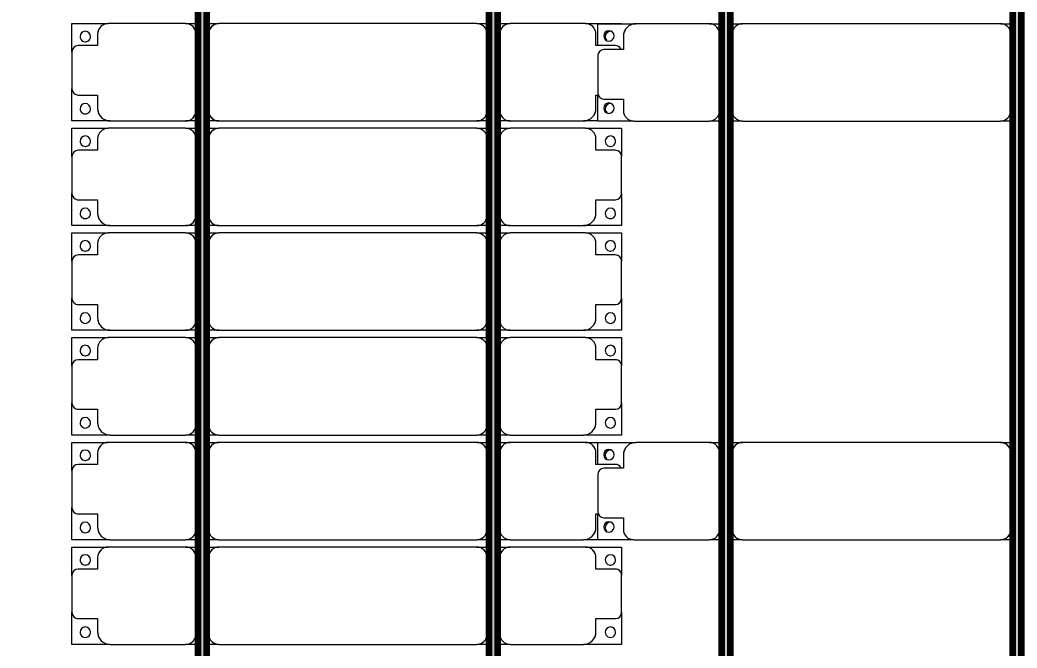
# Model space of a CAD drawing. Header units: millimetres. Extents: x 312848 to 517332, y -142134 to -35114.
# Drawn here: x 324284 to 329045, y -64078 to -61078 of the extents above; entities that cross this region are included whole.
import ezdxf

# ---------------------------------------------------------------- set-up
doc = ezdxf.new("R2010")
doc.units = ezdxf.units.MM
for name, color, linetype, lineweight in [('A-ANNO-DIMS', 211, 'Continuous', 9), ('A-ANNO-DIMS-500', 211, 'Continuous', 9), ('A-GENM', 13, 'Continuous', 9), ('S-BEAM', 12, 'Continuous', 9)]:
    doc.layers.add(name, color=color, linetype=linetype, lineweight=lineweight)
doc.styles.add('Trebuchet MS', font='trebuc.ttf', dxfattribs={"width": 0.8, "height": 1500})
doc.dimstyles.new('Arc_Length_-_3mm_Trebuchet_MS_3', dxfattribs={"dimscale": 304.8, "dimtxt": 1546.42636, "dimasz": 1.64042, "dimexe": 2.46063, "dimexo": 2.46063, "dimgap": 0.492126, "dimtad": 1, "dimdec": 0, "dimrnd": 10, "dimzin": 0, "dimdsep": 46, "dimtxsty": 'Trebuchet MS', "dimblk1": 'OBLIQUE', "dimblk2": 'OBLIQUE', "dimsah": 1, "dimcen": 0.09, "dimdle": 1.64042, "dimazin": 0, "dimtfac": 1, "dimtdec": 4, "dimtix": 1, "dimtmove": 0, "dimatfit": 3, "dimfxl": 1, "dimtvp": 1, "dimtfill": 1, "dimtolj": 1, "dimtzin": 0, "dimarcsym": 2})

# ---------------------------------------------------------------- blocks, each defined once
blk = doc.blocks.new('Dai phao do pin - DẢI PHAO ĐỠ PIN-67477-KHUNG KẾT CẤU BÈ PIN 3')
at = {"layer": 'A-GENM', "color": 7}
for p, q in [((-1312.2, 241.6), (-1129.7, 241.6)), ((-1312.2, 136.9), (-1312.2, 241.6)), ((-779.7, 241.6), (-1129.7, 241.6)), ((-779.7, 241.6), (-720, 241.6)), ((-680, 241.6), (-620.3, 241.6)), ((610.3, 241.6), (-620.3, 241.6)), ((610.3, 241.6), (670, 241.6)), ((-729.7, -173.4), (-729.7, 191.6)), ((-670.3, 191.6), (-670.3, -173.4)), ((660.3, -173.4), (660.3, 191.6)), ((-1189.7, 181.6), (-1189.7, 118.2)), ((-1189.7, 118.2), (-1282.2, 118.2)), ((-1312.2, 88.2), (-1312.2, -88.2)), ((-1312.2, -223.4), (-1312.2, -99.5)), ((-1282.2, -118.2), (-1189.7, -118.2)), ((-1189.7, -118.2), (-1189.7, -173.4)), ((-1139.7, -223.4), (-1312.2, -223.4)), ((-1139.7, -223.4), (-779.7, -223.4)), ((-720, -223.4), (-779.7, -223.4)), ((-620.3, -223.4), (-680, -223.4)), ((-620.3, -223.4), (610.3, -223.4)), ((670, -223.4), (610.3, -223.4))]:
    blk.add_line(p, q, dxfattribs=at)
for centre, radius, start, end in [((-1129.7, 181.6), 60, 90, 180), ((-779.7, 191.6), 50, 360, 90), ((-620.3, 191.6), 50, 90, 180), ((-620.3, 191.6), 50, 105, 180), ((610.3, 191.6), 50, 360, 90), ((610.3, 191.6), 50, 15, 90), ((-1258.6, 183.2), 25, 0, 180), ((-1129.7, 181.6), 60, 150, 180), ((-779.7, 191.6), 50, 360, 45), ((-1258.6, 183.2), 25, 180, 360), ((-1282.2, 88.2), 30, 90, 180), ((-1282.2, -88.2), 30, 180, 270), ((-1282.2, -88.2), 30, 210, 240), ((-1258.6, -161.8), 25, 0, 180), ((-1258.6, -161.8), 25, 180, 0), ((-1139.7, -173.4), 50, 180, 270), ((-1139.7, -173.4), 50, 180, 225), ((-779.7, -173.4), 50, 270, 360), ((-779.7, -173.4), 50, 315, 360), ((-620.3, -173.4), 50, 180, 270), ((-620.3, -173.4), 50, 180, 270), ((610.3, -173.4), 50, 270, 360), ((610.3, -173.4), 50, 285, 360)]:
    blk.add_arc(centre, radius, start, end, dxfattribs=at)
blk = doc.blocks.new('Dầm C52 - Dầm C52-66353-KHUNG KẾT CẤU BÈ PIN 3')
at = {"layer": 'S-BEAM', "lineweight": 140}
blk.add_hatch(color=1, dxfattribs=at).paths.add_polyline_path([(-45616.3, 20), (-45616.3, -20), (45616.3, -20), (45616.3, 20), (-45569, 20)])
at = {"layer": 'S-BEAM', "color": 1, "lineweight": 140}
for p, q in [((-45616.3, 20), (45616.3, 20)), ((45616.3, -20), (-45616.3, -20))]:
    blk.add_line(p, q, dxfattribs=at)
blk = doc.blocks.new('Dầm C52 - Dầm C52-V13-KHUNG KẾT CẤU BÈ PIN 3')
at = {"layer": 'S-BEAM', "lineweight": 140}
blk.add_hatch(color=1, dxfattribs=at).paths.add_polyline_path([(-45616.3, 20), (-45616.3, -20), (45616.3, -20), (45616.3, 20), (-45569, 20)])
at = {"layer": 'S-BEAM', "color": 1, "lineweight": 140}
for p, q in [((-45616.3, 20), (45616.3, 20)), ((45616.3, -20), (-45616.3, -20))]:
    blk.add_line(p, q, dxfattribs=at)
blk = doc.blocks.new('Dải phao đi lại kèm đỡ invester - DẢI PHAO ĐI LẠI-68882-KHUNG KẾT CẤU BÈ PIN 3')
at = {"layer": 'A-GENM', "color": 7}
for p, q in [((69258.4, 1312.2), (69411.8, 1312.2)), ((69258.4, 1129.7), (69258.4, 1312.2)), ((69588.2, 1312.2), (69411.8, 1312.2)), ((69588.2, 1312.2), (69723.4, 1312.2)), ((69723.4, 1312.2), (69723.4, 1139.7)), ((69758.4, 1312.2), (69911.8, 1312.2)), ((69758.4, 1129.7), (69758.4, 1312.2)), ((70088.2, 1312.2), (69911.8, 1312.2)), ((70088.2, 1312.2), (70223.4, 1312.2)), ((70223.4, 1312.2), (70223.4, 1139.7)), ((70258.4, 1312.2), (70411.8, 1312.2)), ((70258.4, 1129.7), (70258.4, 1312.2)), ((70588.2, 1312.2), (70411.8, 1312.2)), ((70588.2, 1312.2), (70723.4, 1312.2)), ((70723.4, 1312.2), (70723.4, 1139.7)), ((70758.4, 1312.2), (70911.8, 1312.2)), ((70758.4, 1129.7), (70758.4, 1312.2)), ((71088.2, 1312.2), (70911.8, 1312.2)), ((71088.2, 1312.2), (71223.4, 1312.2)), ((71223.4, 1312.2), (71223.4, 1139.7)), ((71258.4, 1312.2), (71411.8, 1312.2)), ((71258.4, 1129.7), (71258.4, 1312.2)), ((71588.2, 1312.2), (71411.8, 1312.2)), ((71588.2, 1312.2), (71723.4, 1312.2)), ((71723.4, 1312.2), (71723.4, 1139.7)), ((71758.4, 1312.2), (71911.8, 1312.2)), ((71758.4, 1129.7), (71758.4, 1312.2)), ((72088.2, 1312.2), (71911.8, 1312.2)), ((72088.2, 1312.2), (72223.4, 1312.2)), ((72223.4, 1312.2), (72223.4, 1139.7)), ((69381.8, 1282.2), (69381.8, 1189.7)), ((69618.2, 1189.7), (69618.2, 1282.2)), ((69881.8, 1282.2), (69881.8, 1189.7)), ((70118.2, 1189.7), (70118.2, 1282.2)), ((70381.8, 1282.2), (70381.8, 1189.7)), ((70618.2, 1189.7), (70618.2, 1282.2)), ((70881.8, 1282.2), (70881.8, 1189.7)), ((71118.2, 1189.7), (71118.2, 1282.2)), ((71381.8, 1282.2), (71381.8, 1189.7)), ((71618.2, 1189.7), (71618.2, 1282.2)), ((71881.8, 1282.2), (71881.8, 1189.7)), ((72118.2, 1189.7), (72118.2, 1282.2)), ((69381.8, 1189.7), (69318.4, 1189.7)), ((69673.4, 1189.7), (69618.2, 1189.7)), ((69881.8, 1189.7), (69818.4, 1189.7)), ((70173.4, 1189.7), (70118.2, 1189.7)), ((70381.8, 1189.7), (70318.4, 1189.7)), ((70673.4, 1189.7), (70618.2, 1189.7)), ((70881.8, 1189.7), (70818.4, 1189.7)), ((71173.4, 1189.7), (71118.2, 1189.7)), ((71381.8, 1189.7), (71318.4, 1189.7)), ((71673.4, 1189.7), (71618.2, 1189.7)), ((71881.8, 1189.7), (71818.4, 1189.7)), ((72173.4, 1189.7), (72118.2, 1189.7)), ((69258.4, 1129.7), (69258.4, 769.7)), ((69723.4, 769.7), (69723.4, 1139.7)), ((69758.4, 1129.7), (69758.4, 769.7)), ((70223.4, 769.7), (70223.4, 1139.7)), ((70258.4, 1129.7), (70258.4, 769.7)), ((70723.4, 769.7), (70723.4, 1139.7)), ((70758.4, 1129.7), (70758.4, 769.7)), ((71223.4, 769.7), (71223.4, 1139.7)), ((71258.4, 1129.7), (71258.4, 769.7)), ((71723.4, 769.7), (71723.4, 1139.7)), ((71758.4, 1129.7), (71758.4, 769.7)), ((72223.4, 769.7), (72223.4, 1139.7)), ((69258.4, 710), (69258.4, 769.7)), ((69723.4, 769.7), (69723.4, 710)), ((69758.4, 710), (69758.4, 769.7)), ((70223.4, 769.7), (70223.4, 710)), ((70258.4, 710), (70258.4, 769.7)), ((70723.4, 769.7), (70723.4, 710)), ((70758.4, 710), (70758.4, 769.7)), ((71223.4, 769.7), (71223.4, 710)), ((71258.4, 710), (71258.4, 769.7)), ((71723.4, 769.7), (71723.4, 710)), ((71758.4, 710), (71758.4, 769.7)), ((72223.4, 769.7), (72223.4, 710)), ((69308.4, 719.7), (69673.4, 719.7)), ((69808.4, 719.7), (70173.4, 719.7)), ((70308.4, 719.7), (70673.4, 719.7)), ((70808.4, 719.7), (71173.4, 719.7)), ((71308.4, 719.7), (71673.4, 719.7)), ((71808.4, 719.7), (72173.4, 719.7)), ((69258.4, 610.3), (69258.4, 670)), ((69723.4, 670), (69723.4, 610.3)), ((69758.4, 610.3), (69758.4, 670)), ((70223.4, 670), (70223.4, 610.3)), ((70258.4, 610.3), (70258.4, 670)), ((70723.4, 670), (70723.4, 610.3)), ((70758.4, 610.3), (70758.4, 670)), ((71223.4, 670), (71223.4, 610.3)), ((71258.4, 610.3), (71258.4, 670)), ((71723.4, 670), (71723.4, 610.3)), ((71758.4, 610.3), (71758.4, 670)), ((72223.4, 670), (72223.4, 610.3)), ((69673.4, 660.3), (69308.4, 660.3)), ((70173.4, 660.3), (69808.4, 660.3)), ((70673.4, 660.3), (70308.4, 660.3)), ((71173.4, 660.3), (70808.4, 660.3)), ((71673.4, 660.3), (71308.4, 660.3)), ((72173.4, 660.3), (71808.4, 660.3)), ((69258.4, 610.3), (69258.4, -620.3)), ((69723.4, -620.3), (69723.4, 610.3)), ((69758.4, 610.3), (69758.4, -620.3)), ((70223.4, -620.3), (70223.4, 610.3)), ((70258.4, 610.3), (70258.4, -620.3)), ((70723.4, -620.3), (70723.4, 610.3)), ((70758.4, 610.3), (70758.4, -620.3)), ((71223.4, -620.3), (71223.4, 610.3)), ((71258.4, 610.3), (71258.4, -620.3)), ((71723.4, -620.3), (71723.4, 610.3)), ((71758.4, 610.3), (71758.4, -620.3)), ((72223.4, -620.3), (72223.4, 610.3)), ((69258.4, -680), (69258.4, -620.3)), ((69723.4, -620.3), (69723.4, -680)), ((69758.4, -680), (69758.4, -620.3)), ((70223.4, -620.3), (70223.4, -680)), ((70258.4, -680), (70258.4, -620.3)), ((70723.4, -620.3), (70723.4, -680)), ((70758.4, -680), (70758.4, -620.3)), ((71223.4, -620.3), (71223.4, -680)), ((71258.4, -680), (71258.4, -620.3)), ((71723.4, -620.3), (71723.4, -680)), ((71758.4, -680), (71758.4, -620.3)), ((72223.4, -620.3), (72223.4, -680)), ((69308.4, -670.3), (69673.4, -670.3)), ((69808.4, -670.3), (70173.4, -670.3)), ((70308.4, -670.3), (70673.4, -670.3)), ((70808.4, -670.3), (71173.4, -670.3)), ((71308.4, -670.3), (71673.4, -670.3)), ((71808.4, -670.3), (72173.4, -670.3)), ((69258.4, -779.7), (69258.4, -720)), ((69673.4, -729.7), (69308.4, -729.7)), ((69723.4, -720), (69723.4, -779.7)), ((69758.4, -779.7), (69758.4, -720)), ((70173.4, -729.7), (69808.4, -729.7)), ((70223.4, -720), (70223.4, -779.7)), ((70258.4, -779.7), (70258.4, -720)), ((70673.4, -729.7), (70308.4, -729.7)), ((70723.4, -720), (70723.4, -779.7)), ((70758.4, -779.7), (70758.4, -720)), ((71173.4, -729.7), (70808.4, -729.7)), ((71223.4, -720), (71223.4, -779.7)), ((71258.4, -779.7), (71258.4, -720)), ((71673.4, -729.7), (71308.4, -729.7)), ((71723.4, -720), (71723.4, -779.7)), ((71758.4, -779.7), (71758.4, -720)), ((72173.4, -729.7), (71808.4, -729.7)), ((72223.4, -720), (72223.4, -779.7)), ((69258.4, -779.7), (69258.4, -1129.7)), ((69723.4, -1139.7), (69723.4, -779.7)), ((69758.4, -779.7), (69758.4, -1129.7)), ((70223.4, -1139.7), (70223.4, -779.7)), ((70258.4, -779.7), (70258.4, -1129.7)), ((70723.4, -1139.7), (70723.4, -779.7)), ((70758.4, -779.7), (70758.4, -1129.7)), ((71223.4, -1139.7), (71223.4, -779.7)), ((71258.4, -779.7), (71258.4, -1129.7)), ((71723.4, -1139.7), (71723.4, -779.7)), ((71758.4, -779.7), (71758.4, -1129.7)), ((72223.4, -1139.7), (72223.4, -779.7)), ((69258.4, -1312.2), (69258.4, -1129.7)), ((69723.4, -1139.7), (69723.4, -1312.2)), ((69758.4, -1198.7), (69758.4, -1129.7)), ((70223.4, -1139.7), (70223.4, -1312.2)), ((70258.4, -1312.2), (70258.4, -1129.7)), ((70723.4, -1139.7), (70723.4, -1312.2)), ((70758.4, -1312.2), (70758.4, -1129.7)), ((71223.4, -1139.7), (71223.4, -1312.2)), ((71258.4, -1312.2), (71258.4, -1129.7)), ((71723.4, -1139.7), (71723.4, -1312.2)), ((71758.4, -1198.7), (71758.4, -1129.7)), ((72223.4, -1139.7), (72223.4, -1312.2)), ((69318.4, -1189.7), (69381.8, -1189.7)), ((69381.8, -1189.7), (69381.8, -1282.2)), ((69618.2, -1282.2), (69618.2, -1189.7)), ((69618.2, -1189.7), (69673.4, -1189.7)), ((69818.4, -1189.7), (69881.8, -1189.7)), ((69881.8, -1189.7), (69881.8, -1204.4)), ((70118.2, -1282.2), (70118.2, -1189.7)), ((70118.2, -1189.7), (70173.4, -1189.7)), ((70318.4, -1189.7), (70381.8, -1189.7)), ((70381.8, -1189.7), (70381.8, -1282.2)), ((70618.2, -1282.2), (70618.2, -1189.7)), ((70618.2, -1189.7), (70673.4, -1189.7)), ((70818.4, -1189.7), (70881.8, -1189.7)), ((70881.8, -1189.7), (70881.8, -1282.2)), ((71118.2, -1282.2), (71118.2, -1189.7)), ((71118.2, -1189.7), (71173.4, -1189.7)), ((71318.4, -1189.7), (71381.8, -1189.7)), ((71381.8, -1189.7), (71381.8, -1282.2)), ((71618.2, -1282.2), (71618.2, -1189.7)), ((71618.2, -1189.7), (71673.4, -1189.7)), ((71818.4, -1189.7), (71881.8, -1189.7)), ((71881.8, -1189.7), (71881.8, -1204.4)), ((72118.2, -1282.2), (72118.2, -1189.7)), ((72118.2, -1189.7), (72173.4, -1189.7)), ((69411.8, -1312.2), (69258.4, -1312.2)), ((69411.8, -1312.2), (69588.2, -1312.2)), ((69723.4, -1312.2), (69588.2, -1312.2)), ((70411.8, -1312.2), (70258.4, -1312.2)), ((70411.8, -1312.2), (70588.2, -1312.2)), ((70723.4, -1312.2), (70588.2, -1312.2)), ((70911.8, -1312.2), (70758.4, -1312.2)), ((70911.8, -1312.2), (71088.2, -1312.2)), ((71223.4, -1312.2), (71088.2, -1312.2)), ((71411.8, -1312.2), (71258.4, -1312.2)), ((71411.8, -1312.2), (71588.2, -1312.2)), ((71723.4, -1312.2), (71588.2, -1312.2))]:
    blk.add_line(p, q, dxfattribs=at)
for centre, radius, start, end in [((69411.8, 1282.2), 30, 90, 180), ((69411.8, 1282.2), 30, 90, 150), ((69588.2, 1282.2), 30, 360, 90), ((69588.2, 1282.2), 30, 30, 90), ((69911.8, 1282.2), 30, 90, 180), ((69911.8, 1282.2), 30, 90, 150), ((70088.2, 1282.2), 30, 0, 90), ((70088.2, 1282.2), 30, 30, 90), ((70411.8, 1282.2), 30, 90, 180), ((70411.8, 1282.2), 30, 90, 150), ((70588.2, 1282.2), 30, 360, 90), ((70588.2, 1282.2), 30, 30, 90), ((70911.8, 1282.2), 30, 90, 180), ((70911.8, 1282.2), 30, 90, 150), ((71088.2, 1282.2), 30, 0, 90), ((71088.2, 1282.2), 30, 30, 90), ((71411.8, 1282.2), 30, 90, 180), ((71411.8, 1282.2), 30, 90, 150), ((71588.2, 1282.2), 30, 360, 90), ((71588.2, 1282.2), 30, 30, 90), ((71911.8, 1282.2), 30, 90, 180), ((71911.8, 1282.2), 30, 90, 150), ((72088.2, 1282.2), 30, 0, 90), ((72088.2, 1282.2), 30, 30, 90), ((69316.8, 1248.6), 25, 90, 270), ((69316.8, 1248.6), 25, 270, 90), ((69661.8, 1248.6), 25, 90, 270), ((69661.8, 1248.6), 25, 180, 195), ((69661.8, 1248.6), 25, 270, 90), ((69816.8, 1248.6), 25, 90, 270), ((69816.8, 1248.6), 25, 270, 90), ((70161.8, 1248.6), 25, 90, 270), ((70161.8, 1248.6), 25, 180, 195), ((70161.8, 1248.6), 25, 270, 90), ((70316.8, 1248.6), 25, 90, 270), ((70316.8, 1248.6), 25, 270, 90), ((70661.8, 1248.6), 25, 90, 270), ((70661.8, 1248.6), 25, 180, 195), ((70661.8, 1248.6), 25, 270, 90), ((70816.8, 1248.6), 25, 90, 270), ((70816.8, 1248.6), 25, 270, 90), ((71161.8, 1248.6), 25, 90, 270), ((71161.8, 1248.6), 25, 180, 195), ((71161.8, 1248.6), 25, 270, 90), ((71316.8, 1248.6), 25, 90, 270), ((71316.8, 1248.6), 25, 270, 90), ((71661.8, 1248.6), 25, 90, 270), ((71661.8, 1248.6), 25, 180, 195), ((71661.8, 1248.6), 25, 270, 90), ((71816.8, 1248.6), 25, 90, 270), ((71816.8, 1248.6), 25, 270, 90), ((72161.8, 1248.6), 25, 90, 270), ((72161.8, 1248.6), 25, 180, 195), ((72161.8, 1248.6), 25, 270, 90), ((69318.4, 1129.7), 60, 90, 180), ((69318.4, 1129.7), 60, 90, 120), ((69673.4, 1139.7), 50, 360, 90), ((69673.4, 1139.7), 50, 45, 90), ((69818.4, 1129.7), 60, 90, 180), ((69818.4, 1129.7), 60, 90, 120), ((70173.4, 1139.7), 50, 0, 90), ((70173.4, 1139.7), 50, 45, 90), ((70318.4, 1129.7), 60, 90, 180), ((70318.4, 1129.7), 60, 90, 120), ((70673.4, 1139.7), 50, 0, 90), ((70673.4, 1139.7), 50, 45, 90), ((70818.4, 1129.7), 60, 90, 180), ((70818.4, 1129.7), 60, 90, 120), ((71173.4, 1139.7), 50, 0, 90), ((71173.4, 1139.7), 50, 45, 90), ((71318.4, 1129.7), 60, 90, 180), ((71318.4, 1129.7), 60, 90, 120), ((71673.4, 1139.7), 50, 360, 90), ((71673.4, 1139.7), 50, 45, 90), ((71818.4, 1129.7), 60, 90, 180), ((71818.4, 1129.7), 60, 90, 120), ((72173.4, 1139.7), 50, 360, 90), ((72173.4, 1139.7), 50, 45, 90), ((69308.4, 769.7), 50, 180, 270), ((69673.4, 769.7), 50, 270, 360), ((69808.4, 769.7), 50, 180, 270), ((70173.4, 769.7), 50, 270, 0), ((70308.4, 769.7), 50, 180, 270), ((70673.4, 769.7), 50, 270, 360), ((70808.4, 769.7), 50, 180, 270), ((71173.4, 769.7), 50, 270, 0), ((71308.4, 769.7), 50, 180, 270), ((71673.4, 769.7), 50, 270, 360), ((71808.4, 769.7), 50, 180, 270), ((72173.4, 769.7), 50, 270, 360), ((69308.4, 769.7), 50, 225, 270), ((69673.4, 769.7), 50, 270, 315), ((69808.4, 769.7), 50, 225, 270), ((70173.4, 769.7), 50, 270, 315), ((70308.4, 769.7), 50, 225, 270), ((70673.4, 769.7), 50, 270, 315), ((70808.4, 769.7), 50, 225, 270), ((71173.4, 769.7), 50, 270, 315), ((71308.4, 769.7), 50, 225, 270), ((71673.4, 769.7), 50, 270, 315), ((71808.4, 769.7), 50, 225, 270), ((72173.4, 769.7), 50, 270, 315), ((69308.4, 610.3), 50, 90, 180), ((69308.4, 610.3), 50, 105, 180), ((69673.4, 610.3), 50, 0, 90), ((69673.4, 610.3), 50, 15, 90), ((69808.4, 610.3), 50, 90, 180), ((69808.4, 610.3), 50, 105, 180), ((70173.4, 610.3), 50, 0, 90), ((70173.4, 610.3), 50, 15, 90), ((70308.4, 610.3), 50, 90, 180), ((70308.4, 610.3), 50, 105, 180), ((70673.4, 610.3), 50, 360, 90), ((70673.4, 610.3), 50, 15, 90), ((70808.4, 610.3), 50, 90, 180), ((70808.4, 610.3), 50, 105, 180), ((71173.4, 610.3), 50, 0, 90), ((71173.4, 610.3), 50, 15, 90), ((71308.4, 610.3), 50, 90, 180), ((71308.4, 610.3), 50, 105, 180), ((71673.4, 610.3), 50, 0, 90), ((71673.4, 610.3), 50, 15, 90), ((71808.4, 610.3), 50, 90, 180), ((71808.4, 610.3), 50, 105, 180), ((72173.4, 610.3), 50, 0, 90), ((72173.4, 610.3), 50, 15, 90), ((69308.4, -620.3), 50, 180, 270), ((69308.4, -620.3), 50, 195, 270), ((69673.4, -620.3), 50, 270, 0), ((69673.4, -620.3), 50, 270, 0), ((69808.4, -620.3), 50, 180, 270), ((69808.4, -620.3), 50, 195, 270), ((70173.4, -620.3), 50, 270, 0), ((70173.4, -620.3), 50, 270, 0), ((70308.4, -620.3), 50, 180, 270), ((70308.4, -620.3), 50, 195, 270), ((70673.4, -620.3), 50, 270, 360), ((70673.4, -620.3), 50, 270, 360), ((70808.4, -620.3), 50, 180, 270), ((70808.4, -620.3), 50, 195, 270), ((71173.4, -620.3), 50, 270, 0), ((71173.4, -620.3), 50, 270, 0), ((71308.4, -620.3), 50, 180, 270), ((71308.4, -620.3), 50, 195, 270), ((71673.4, -620.3), 50, 270, 0), ((71673.4, -620.3), 50, 270, 0), ((71808.4, -620.3), 50, 180, 270), ((71808.4, -620.3), 50, 195, 270), ((72173.4, -620.3), 50, 270, 360), ((72173.4, -620.3), 50, 270, 360), ((69308.4, -779.7), 50, 90, 180), ((69308.4, -779.7), 50, 90, 135), ((69673.4, -779.7), 50, 360, 90), ((69673.4, -779.7), 50, 45, 90), ((69808.4, -779.7), 50, 90, 180), ((69808.4, -779.7), 50, 90, 135), ((70173.4, -779.7), 50, 360, 90), ((70173.4, -779.7), 50, 45, 90), ((70308.4, -779.7), 50, 90, 180), ((70308.4, -779.7), 50, 90, 135), ((70673.4, -779.7), 50, 0, 90), ((70673.4, -779.7), 50, 45, 90), ((70808.4, -779.7), 50, 90, 180), ((70808.4, -779.7), 50, 90, 135), ((71173.4, -779.7), 50, 0, 90), ((71173.4, -779.7), 50, 45, 90), ((71308.4, -779.7), 50, 90, 180), ((71308.4, -779.7), 50, 90, 135), ((71673.4, -779.7), 50, 360, 90), ((71673.4, -779.7), 50, 45, 90), ((71808.4, -779.7), 50, 90, 180), ((71808.4, -779.7), 50, 90, 135), ((72173.4, -779.7), 50, 360, 90), ((72173.4, -779.7), 50, 45, 90), ((69318.4, -1129.7), 60, 180, 270), ((69673.4, -1139.7), 50, 270, 360), ((69818.4, -1129.7), 60, 180, 270), ((70173.4, -1139.7), 50, 270, 360), ((70318.4, -1129.7), 60, 180, 270), ((70673.4, -1139.7), 50, 270, 0), ((70818.4, -1129.7), 60, 180, 270), ((71173.4, -1139.7), 50, 270, 0), ((71318.4, -1129.7), 60, 180, 270), ((71673.4, -1139.7), 50, 270, 0), ((71818.4, -1129.7), 60, 180, 270), ((72173.4, -1139.7), 50, 270, 0), ((69318.4, -1129.7), 60, 240, 270), ((69673.4, -1139.7), 50, 270, 315), ((69818.4, -1129.7), 60, 240, 270), ((70173.4, -1139.7), 50, 270, 315), ((70318.4, -1129.7), 60, 240, 270), ((70673.4, -1139.7), 50, 270, 315), ((70818.4, -1129.7), 60, 240, 270), ((71173.4, -1139.7), 50, 270, 315), ((71318.4, -1129.7), 60, 240, 270), ((71673.4, -1139.7), 50, 270, 315), ((71818.4, -1129.7), 60, 240, 270), ((72173.4, -1139.7), 50, 270, 315), ((69316.8, -1258.6), 25, 90, 270), ((69316.8, -1258.6), 25, 270, 90), ((69661.8, -1258.6), 25, 90, 270), ((69661.8, -1258.6), 25, 270, 90), ((69816.8, -1258.6), 25, 90, 135), ((69816.8, -1258.6), 25, 0, 90), ((70161.8, -1258.6), 25, 90, 135), ((70161.8, -1258.6), 25, 0, 90), ((70316.8, -1258.6), 25, 90, 270), ((70316.8, -1258.6), 25, 270, 90), ((70661.8, -1258.6), 25, 90, 270), ((70661.8, -1258.6), 25, 270, 90), ((70816.8, -1258.6), 25, 90, 270), ((70816.8, -1258.6), 25, 270, 90), ((71161.8, -1258.6), 25, 90, 270), ((71161.8, -1258.6), 25, 270, 90), ((71316.8, -1258.6), 25, 90, 270), ((71316.8, -1258.6), 25, 270, 90), ((71661.8, -1258.6), 25, 90, 270), ((71661.8, -1258.6), 25, 270, 90), ((71816.8, -1258.6), 25, 90, 135), ((71816.8, -1258.6), 25, 360, 90), ((72161.8, -1258.6), 25, 90, 135), ((72161.8, -1258.6), 25, 360, 90), ((69411.8, -1282.2), 30, 180, 270), ((69588.2, -1282.2), 30, 270, 0), ((69661.8, -1258.6), 25, 165, 180), ((70088.2, -1282.2), 30, 300, 0), ((70411.8, -1282.2), 30, 180, 270), ((70588.2, -1282.2), 30, 270, 0), ((70661.8, -1258.6), 25, 165, 180), ((70911.8, -1282.2), 30, 180, 270), ((71088.2, -1282.2), 30, 270, 0), ((71161.8, -1258.6), 25, 165, 180), ((71411.8, -1282.2), 30, 180, 270), ((71588.2, -1282.2), 30, 270, 0), ((71661.8, -1258.6), 25, 165, 180), ((72088.2, -1282.2), 30, 300, 0), ((69411.8, -1282.2), 30, 210, 270), ((69588.2, -1282.2), 30, 270, 330), ((70411.8, -1282.2), 30, 210, 270), ((70588.2, -1282.2), 30, 270, 330), ((70911.8, -1282.2), 30, 210, 270), ((71088.2, -1282.2), 30, 270, 330), ((71411.8, -1282.2), 30, 210, 270), ((71588.2, -1282.2), 30, 270, 330)]:
    blk.add_arc(centre, radius, start, end, dxfattribs=at)
blk = doc.blocks.new('be pin 3_rvt-1-KHUNG KẾT CẤU BÈ PIN 3')
at = {"layer": 'A-GENM', "color": 4, "lineweight": 25, "rotation": 90.00000000000026}
blk.add_blockref('Dải phao đi lại kèm đỡ invester - DẢI PHAO ĐI LẠI-68882-KHUNG KẾT CẤU BÈ PIN 3', (325844.7, -133318.6), dxfattribs=at)
at = {"layer": 'A-GENM', "color": 4, "lineweight": 25}
for p in [(328354.7, -61337.3), (328354.7, -63337.3)]:
    blk.add_blockref('Dai phao do pin - DẢI PHAO ĐỠ PIN-67477-KHUNG KẾT CẤU BÈ PIN 3', p, dxfattribs=at)
at = {"layer": 'S-BEAM', "color": 4, "lineweight": 25, "rotation": 89.99999999999962}
for name, p in [('Dầm C52 - Dầm C52-66353-KHUNG KẾT CẤU BÈ PIN 3', (325154.7, -88363.7)), ('Dầm C52 - Dầm C52-V13-KHUNG KẾT CẤU BÈ PIN 3', (326544.7, -88363.7)), ('Dầm C52 - Dầm C52-66353-KHUNG KẾT CẤU BÈ PIN 3', (327654.7, -88363.7)), ('Dầm C52 - Dầm C52-V13-KHUNG KẾT CẤU BÈ PIN 3', (329044.7, -88363.7))]:
    blk.add_blockref(name, p, dxfattribs=at)
blk = doc.blocks.new('DIMBLOCK1-KHUNG KẾT CẤU BÈ PIN 3')
at = {"layer": 'A-ANNO-DIMS-500', "transparency": 16777216}
for p, q in [((315292.2, -133837.3), (315292.2, -42837.3)), ((315292.2, -43337.3), (314542.2, -43337.3)), ((315292.2, -43337.3), (326292.5, -43337.3)), ((315292.2, -133337.3), (314542.2, -133337.3)), ((315292.2, -133337.3), (326292.5, -133337.3))]:
    blk.add_line(p, q, dxfattribs=at)
at = {"layer": 'A-ANNO-DIMS-500', "lineweight": 70, "transparency": 16777216}
for p, q in [((315292.2, -43337.3), (315042.2, -43087.3)), ((315292.2, -43337.3), (315542.2, -43587.3)), ((315292.2, -133337.3), (315042.2, -133087.3)), ((315292.2, -133337.3), (315542.2, -133587.3))]:
    blk.add_line(p, q, dxfattribs=at)
at = {"layer": 'A-ANNO-DIMS-500', "color": 0, "transparency": 16777216, "insert": (313222.8, -90303.1), "char_height": 1500, "width": 4717.911, "attachment_point": 1, "rotation": 90, "line_spacing_factor": 1.048425, "style": 'Trebuchet MS', "bg_fill": 3, "box_fill_scale": 1.25, "bg_fill_color": 256, "bg_fill_true_color": 13158600, "bg_fill_transparency": 0}
blk.add_mtext('90000', dxfattribs=at)
blk = doc.blocks.new('_Oblique')
at = {"color": 0, "linetype": 'ByBlock', "lineweight": -2}
blk.add_line((-0.5, -0.5), (0.5, 0.5), dxfattribs=at)
blk = doc.blocks.new('DIMBLOCK8-KHUNG KẾT CẤU BÈ PIN 3')
at = {"layer": 'A-ANNO-DIMS-500', "transparency": 16777216}
for p, q in [((332121.1, -70337.3), (332121.1, -42837.3)), ((332121.1, -43337.3), (331371.1, -43337.3)), ((332121.1, -43337.3), (332517.5, -43337.3)), ((332121.1, -70337.3), (327194.7, -70337.3)), ((332121.1, -70337.3), (332871.1, -70337.3))]:
    blk.add_line(p, q, dxfattribs=at)
at = {"layer": 'A-ANNO-DIMS-500', "lineweight": 70, "transparency": 16777216}
for p, q in [((332121.1, -43337.3), (331871.1, -43087.3)), ((332121.1, -43337.3), (332371.1, -43587.3)), ((332121.1, -70337.3), (331871.1, -70087.3)), ((332121.1, -70337.3), (332371.1, -70587.3))]:
    blk.add_line(p, q, dxfattribs=at)
at = {"layer": 'A-ANNO-DIMS-500', "color": 0, "transparency": 16777216, "insert": (330051.7, -58803.1), "char_height": 1500, "width": 4717.911, "attachment_point": 1, "rotation": 90, "line_spacing_factor": 1.048425, "style": 'Trebuchet MS', "bg_fill": 3, "box_fill_scale": 1.25, "bg_fill_color": 256, "bg_fill_true_color": 13158600, "bg_fill_transparency": 0}
blk.add_mtext('27000', dxfattribs=at)

msp = doc.modelspace()

# ---------------------------------------------------------------- block references
at = {"lineweight": 5}
msp.add_blockref('be pin 3_rvt-1-KHUNG KẾT CẤU BÈ PIN 3', (0, 0), dxfattribs=at)

# ---------------------------------------------------------------- next in the draw order: dimensions: what is measured, and where the dimension line sits
at = {"layer": 'A-ANNO-DIMS'}
dim = msp.add_linear_dim(base=(315292.2, -43337.3), p1=(327042.5, -133337.3), p2=(327042.5, -43337.3), angle=90, dimstyle='Arc_Length_-_3mm_Trebuchet_MS_3', override={"dimpost": '<>', "dimfxl": 90000}, dxfattribs=at)
dim.commit()
dim.dimension.update_dxf_attribs({"geometry": 'DIMBLOCK1-KHUNG KẾT CẤU BÈ PIN 3', "text_midpoint": (314376.5, -88337.3)})

# ---------------------------------------------------------------- next in the draw order: dimensions: what is measured, and where the dimension line sits
dim = msp.add_linear_dim(base=(332121.1, -43337.3), p1=(326444.7, -70337.3), p2=(331767.5, -43337.3), angle=90, dimstyle='Arc_Length_-_3mm_Trebuchet_MS_3', override={"dimpost": '<>', "dimfxl": 27519.672479}, dxfattribs=at)
dim.commit()
dim.dimension.update_dxf_attribs({"geometry": 'DIMBLOCK8-KHUNG KẾT CẤU BÈ PIN 3', "text_midpoint": (331207.9, -56837.3)})

doc.saveas('drawing.dxf')
